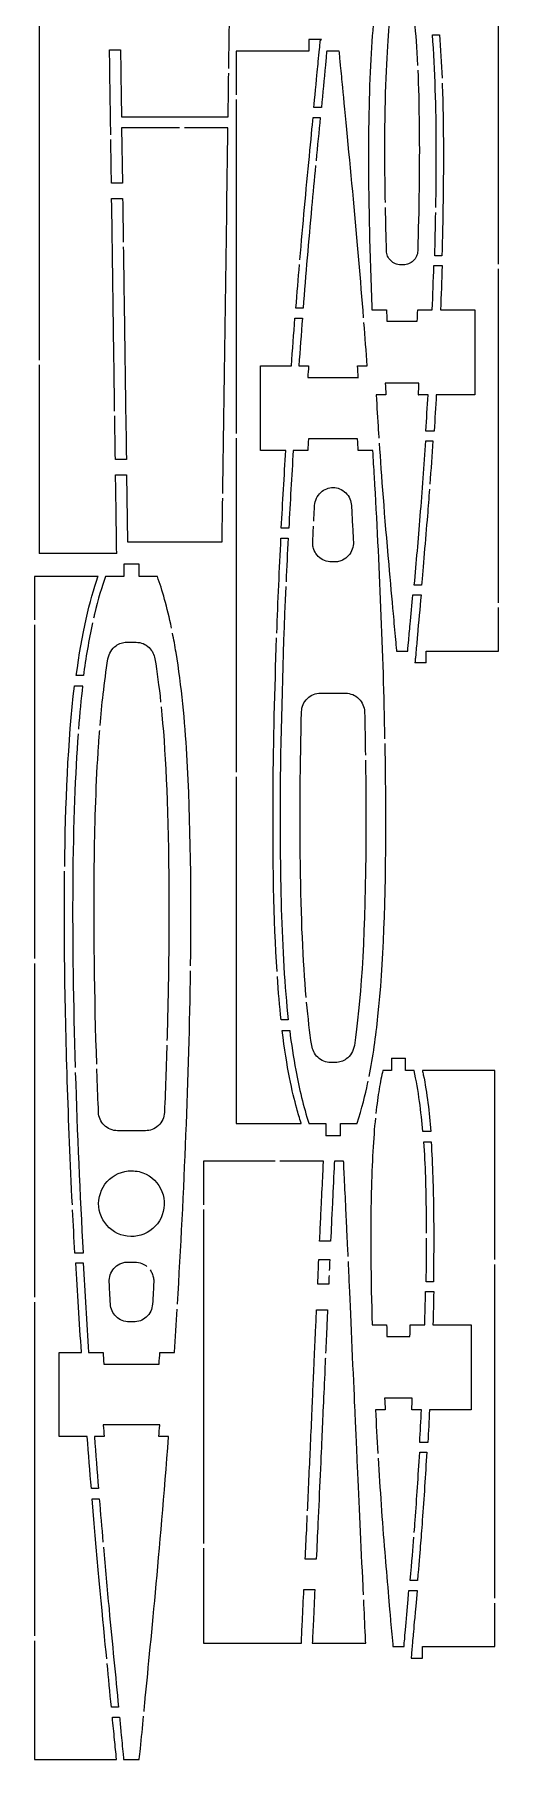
# Model space of a CAD drawing. Header units: millimetres. Extents: x 2 to 98, y -1071 to -3.
# Drawn here: x 2.4 to 98.4, y -1071.3 to -714.8 of the extents above; entities that cross this region are included whole.
import ezdxf

# ---------------------------------------------------------------- set-up
doc = ezdxf.new("R2010")
doc.units = ezdxf.units.MM
doc.layers.get('0').update_dxf_attribs({"linetype": 'CONTINUOUS'})

msp = doc.modelspace()

# ---------------------------------------------------------------- linework, layer by layer
for p, q in [((98.37, -762.27), (98.37, -698.75)), ((3.36, -713.11), (3.36, -782.11)), ((61.75, -715.86), (59.12, -715.86)), ((59.12, -715.86), (59.12, -718.24)), ((84.7, -714.85), (86.17, -714.85)), ((17.92, -717.96), (20.19, -717.96)), ((59.12, -718.24), (44.12, -718.24)), ((44.12, -718.24), (44.12, -727.24)), ((65.43, -718.24), (62.85, -718.24)), ((44.12, -728.24), (44.12, -797.24)), ((61.73, -729.86), (60.19, -729.86)), ((20.39, -731.79), (42.45, -731.79)), ((32.41, -734.12), (20.42, -734.12)), ((20.42, -734.12), (20.58, -745.51)), ((42.41, -734.12), (33.41, -734.12)), ((60.02, -731.95), (61.5, -731.95)), ((20.58, -745.51), (18.31, -745.51)), ((18.36, -748.71), (20.63, -748.71)), ((78.71, -762.39), (78.15, -762.39)), ((85, -762.56), (86.71, -762.56)), ((86.65, -760.55), (85.18, -760.55)), ((98.37, -832.27), (98.37, -763.27)), ((56.27, -773.43), (57.81, -773.43)), ((57.94, -771.34), (56.47, -771.34)), ((72.19, -771.7), (75.2, -771.7)), ((81.66, -771.7), (84.66, -771.7)), ((86.38, -771.7), (93.49, -771.7)), ((93.49, -771.7), (93.49, -774.2)), ((75.3, -774.08), (81.56, -774.08)), ((93.49, -774.2), (93.48, -774.2)), ((93.48, -774.2), (93.49, -786.84)), ((3.36, -783.11), (3.36, -822.1)), ((49.17, -785.68), (49.17, -783.32)), ((49.17, -783.32), (55.53, -783.32)), ((57.07, -783.32), (59.08, -783.32)), ((69.21, -783.32), (71.21, -783.32)), ((49.17, -798.43), (49.17, -785.68)), ((58.91, -785.71), (69.38, -785.71)), ((81.92, -786.9), (74.94, -786.9)), ((93.49, -786.84), (93.49, -789.28)), ((75.07, -789.28), (73.07, -789.28)), ((83.79, -789.28), (81.78, -789.28)), ((93.49, -789.28), (85.5, -789.28)), ((44.12, -798.24), (44.12, -867.24)), ((49.17, -800.77), (49.17, -798.43)), ((49.17, -798.43), (49.17, -798.43)), ((69.22, -798.38), (59.06, -798.38)), ((85.04, -796.8), (83.33, -796.8)), ((54.37, -800.77), (49.17, -800.77)), ((58.91, -800.77), (55.91, -800.77)), ((72.37, -800.77), (69.37, -800.77)), ((83.32, -798.8), (84.79, -798.8)), ((21.4, -802.63), (19.13, -802.63)), ((19.17, -805.82), (21.44, -805.82)), ((21.44, -805.82), (21.64, -819.66)), ((21.64, -819.66), (41.2, -819.66)), ((53.38, -818.92), (54.85, -818.92)), ((54.99, -816.82), (53.45, -816.82)), ((19.41, -822.1), (3.36, -822.1)), ((15.55, -826.8), (2.4, -826.8)), ((2.4, -826.8), (2.4, -835.8)), ((20.9, -826.8), (17.1, -826.8)), ((24.02, -824.29), (20.9, -824.29)), ((20.9, -824.29), (20.9, -826.8)), ((24.02, -826.8), (24.02, -824.29)), ((27.81, -826.8), (24.02, -826.8)), ((64.41, -823.83), (63.87, -823.83)), ((80.65, -830.64), (82.36, -830.64)), ((82.42, -828.64), (80.95, -828.64)), ((98.37, -842.27), (98.37, -833.27)), ((2.4, -836.8), (2.4, -905.8)), ((21.47, -840.42), (23.44, -840.42)), ((77.27, -842.27), (79.59, -842.27)), ((83.37, -844.65), (81.07, -844.65)), ((83.37, -844.65), (83.37, -842.27)), ((83.37, -842.27), (98.37, -842.27)), ((12.52, -847.32), (11.04, -847.32)), ((10.65, -849.42), (12.37, -849.42)), ((61.56, -850.95), (66.72, -850.95)), ((44.12, -868.24), (44.12, -939.86)), ((2.4, -906.8), (2.4, -975.8)), ((54.88, -918.45), (53.41, -918.45)), ((53.63, -920.67), (55.18, -920.67)), ((76.22, -926.36), (79.12, -926.36)), ((76.22, -926.36), (76.22, -928.91)), ((79.12, -928.91), (79.12, -926.36)), ((64.67, -927.28), (63.62, -927.28)), ((76.22, -928.91), (74.45, -928.91)), ((80.89, -928.91), (79.12, -928.91)), ((97.62, -928.91), (82.62, -928.91)), ((97.62, -968), (97.62, -928.91)), ((44.12, -939.86), (57.55, -939.86)), ((59.17, -939.86), (62.62, -939.86)), ((62.62, -939.86), (62.62, -942.41)), ((65.67, -942.41), (65.67, -939.86)), ((65.67, -939.86), (69.11, -939.86)), ((25.34, -941.38), (19.58, -941.38)), ((65.67, -942.41), (62.62, -942.41)), ((84.38, -941.56), (82.69, -941.56)), ((82.95, -943.7), (84.42, -943.7)), ((52.16, -947.67), (37.32, -947.67)), ((37.32, -947.67), (37.32, -956.67)), ((62.16, -947.67), (53.16, -947.67)), ((66.34, -947.67), (64.43, -947.67)), ((37.32, -957.67), (37.32, -1026.67)), ((63.64, -964.2), (61.37, -964.2)), ((12.46, -966.7), (10.75, -966.7)), ((10.98, -968.7), (12.45, -968.7)), ((21.78, -968.52), (23.13, -968.52)), ((61.2, -967.99), (63.47, -967.99)), ((97.62, -1038), (97.62, -969)), ((63.24, -973.07), (60.98, -973.07)), ((84.89, -972.58), (83.42, -972.58)), ((2.4, -976.8), (2.4, -1045.8)), ((83.28, -974.61), (84.96, -974.61)), ((60.74, -978.39), (63, -978.39)), ((22.88, -980.91), (22.04, -980.91)), ((72.23, -981.49), (75.23, -981.49)), ((75.3, -983.88), (80.04, -983.88)), ((80.11, -981.49), (83.11, -981.49)), ((84.8, -981.49), (92.72, -981.49)), ((92.72, -983.97), (92.71, -983.97)), ((92.71, -983.97), (92.72, -996.64)), ((92.72, -981.49), (92.72, -983.97)), ((7.52, -989.48), (7.52, -987.22)), ((7.52, -987.22), (12.11, -987.22)), ((13.58, -987.22), (16.58, -987.22)), ((28.33, -987.22), (31.34, -987.22)), ((7.52, -1002.25), (7.52, -989.48)), ((7.52, -989.48), (7.52, -989.48)), ((16.74, -989.6), (28.17, -989.6)), ((80.53, -996.69), (74.81, -996.69)), ((92.72, -996.64), (92.72, -999.08)), ((74.92, -999.08), (72.92, -999.08)), ((82.42, -999.08), (80.42, -999.08)), ((92.72, -999.08), (84.1, -999.08)), ((7.52, -1004.57), (7.52, -1002.25)), ((13.32, -1004.57), (7.52, -1004.57)), ((16.8, -1004.57), (14.79, -1004.57)), ((28.29, -1002.19), (16.62, -1002.19)), ((30.12, -1004.57), (28.12, -1004.57)), ((82.06, -1007.81), (83.53, -1007.81)), ((83.75, -1005.8), (82.07, -1005.8)), ((15.63, -1015.34), (14.16, -1015.34)), ((14.33, -1017.46), (15.8, -1017.46)), ((37.32, -1027.67), (37.32, -1047.3)), ((60.67, -1029.93), (58.4, -1029.93)), ((58.11, -1036.22), (60.38, -1036.22)), ((79.84, -1036.38), (81.53, -1036.38)), ((81.59, -1034.37), (80.12, -1034.37)), ((97.62, -1048), (97.62, -1039)), ((2.4, -1046.8), (2.4, -1071.34)), ((37.32, -1047.3), (57.59, -1047.3)), ((59.85, -1047.3), (70.91, -1047.3)), ((76.52, -1048), (78.82, -1048)), ((82.62, -1050.38), (82.62, -1048)), ((82.62, -1048), (97.62, -1048)), ((80.28, -1050.38), (82.62, -1050.38)), ((19.78, -1060.49), (18.3, -1060.49)), ((18.51, -1062.61), (19.98, -1062.61)), ((2.4, -1071.34), (19.37, -1071.34)), ((20.84, -1071.34), (24.07, -1071.34))]:
    msp.add_line(p, q)
for points, knots in [([(42.59, -721.8), (42.95, -696.63), (43.3, -671.47), (43.66, -646.31), (43.66, -646.29), (43.66, -646.27), (43.66, -646.25)], [10.07566, 10.07566, 10.07566, 10.07566, 17.624888, 17.624888, 17.624888, 17.630973, 17.630973, 17.630973, 17.630973]), ([(72.92, -708.58), (72.91, -708.63), (72.91, -708.68), (72.9, -708.74), (71.6, -719.04), (71.19, -734.8), (71.67, -755.55), (71.79, -760.84), (71.97, -766.28), (72.19, -771.7)], [0.733034, 0.733034, 0.733034, 0.733034, 0.739103, 0.739103, 0.739103, 1.872606, 1.872606, 1.872606, 2.161365, 2.161365, 2.161365, 2.161365]), ([(74.96, -749.54), (74.87, -744.31), (74.84, -739.06), (74.89, -734.03), (74.99, -723.7), (75.42, -716.83), (75.87, -712.22)], [1.260778, 1.260778, 1.260778, 1.260778, 2.772495, 2.772495, 2.772495, 5.874444, 5.874444, 5.874444, 5.874444]), ([(60.19, -729.86), (60.32, -728.42), (60.73, -724.02), (60.88, -722.58), (60.97, -721.7), (61.04, -721.14), (61.1, -720.41), (61.18, -719.54), (61.24, -718.67), (61.36, -717.8), (61.41, -717.4), (61.44, -717), (61.45, -716.59), (61.45, -716.41), (61.46, -716.26), (61.49, -716.14), (61.51, -716.09), (61.53, -716.04), (61.55, -716), (61.57, -715.98), (61.58, -715.96), (61.6, -715.95), (61.62, -715.93), (61.63, -715.92), (61.65, -715.91), (61.68, -715.89), (61.71, -715.88), (61.75, -715.86)], [0.0196775, 0.0196775, 0.0196775, 0.0196775, 0.1547988, 0.1547988, 0.1547988, 0.2364237, 0.2364237, 0.2364237, 0.3338237, 0.3338237, 0.3338237, 0.3787954, 0.3787954, 0.3787954, 0.3984931, 0.3984931, 0.3984931, 0.4076037, 0.4076037, 0.4076037, 0.4118005, 0.4118005, 0.4118005, 0.4159167, 0.4159167, 0.4159167, 0.4217946, 0.4217946, 0.4217946, 0.4217946]), ([(85.41, -750.56), (85.48, -746.13), (85.52, -741.66), (85.5, -737.38), (85.46, -730.39), (85.27, -722.05), (84.7, -714.85)], [1.113038, 1.113038, 1.113038, 1.113038, 2.355432, 2.355432, 2.355432, 4.384143, 4.384143, 4.384143, 4.384143]), ([(20.19, -717.96), (20.26, -722.55), (20.32, -727.14), (20.39, -731.74), (20.39, -731.75), (20.39, -731.77), (20.39, -731.79)], [0.005915, 0.005915, 0.005915, 0.005915, 1.384022, 1.384022, 1.384022, 1.389937, 1.389937, 1.389937, 1.389937]), ([(62.85, -718.24), (62.85, -718.25), (62.85, -718.26), (62.85, -718.26), (62.83, -718.4), (62.81, -718.55), (62.79, -718.73), (62.73, -719.34), (62.71, -719.76), (62.57, -721.17), (62.28, -724.06), (62.01, -726.96), (61.73, -729.86)], [0.0582397, 0.0582397, 0.0582397, 0.0582397, 0.05876, 0.05876, 0.05876, 0.0684406, 0.0684406, 0.0684406, 0.1024762, 0.1024762, 0.1024762, 0.17266, 0.17266, 0.17266, 0.17266]), ([(70.46, -773.35), (69.85, -765.53), (69.16, -757.47), (68.36, -748.81), (67.57, -740.33), (66.63, -730.74), (66.16, -725.73), (66.01, -724.22), (65.86, -722.71), (65.71, -721.2), (65.58, -719.84), (65.56, -719.45), (65.5, -718.84), (65.48, -718.61), (65.45, -718.43), (65.43, -718.26), (65.43, -718.26), (65.43, -718.25), (65.43, -718.24)], [16.040248, 16.040248, 16.040248, 16.040248, 17.995339, 17.995339, 17.995339, 19.912233, 19.912233, 19.912233, 20.491405, 20.491405, 20.491405, 21.010692, 21.010692, 21.010692, 21.20249, 21.20249, 21.20249, 21.21119, 21.21119, 21.21119, 21.21119]), ([(42.45, -731.79), (42.45, -731.77), (42.45, -731.75), (42.45, -731.74), (42.49, -728.76), (42.53, -725.78), (42.57, -722.8)], [9.0756598, 9.0756598, 9.0756598, 9.0756598, 9.0815751, 9.0815751, 9.0815751, 9.9756598, 9.9756598, 9.9756598, 9.9756598]), ([(81.67, -722.2), (81.81, -725.53), (81.92, -729.44), (81.97, -734.03), (82.05, -742.3), (81.91, -751.14), (81.65, -759.54)], [0.861607, 0.861607, 0.861607, 0.861607, 1.351803, 1.351803, 1.351803, 2.23458, 2.23458, 2.23458, 2.23458]), ([(86.72, -724.83), (86.87, -729.05), (86.94, -733.28), (86.96, -737.16), (87, -744.96), (86.85, -753.37), (86.65, -760.55)], [1.010239, 1.010239, 1.010239, 1.010239, 2.192027, 2.192027, 2.192027, 4.568693, 4.568693, 4.568693, 4.568693]), ([(41.34, -809.66), (41.7, -784.5), (42.06, -759.34), (42.41, -734.18), (42.41, -734.16), (42.41, -734.14), (42.41, -734.12)], [1.288216, 1.288216, 1.288216, 1.288216, 8.837449, 8.837449, 8.837449, 8.843535, 8.843535, 8.843535, 8.843535]), ([(57.29, -761.37), (57.6, -757.67), (57.92, -754.09), (58.25, -750.57), (58.88, -743.73), (59.69, -735.47), (60.02, -731.95)], [1.126533, 1.126533, 1.126533, 1.126533, 2.334672, 2.334672, 2.334672, 4.68013, 4.68013, 4.68013, 4.68013]), ([(60.54, -741.9), (60.27, -744.72), (60, -747.61), (59.72, -750.56), (59.09, -757.49), (58.49, -764.41), (57.94, -771.34)], [1.008167, 1.008167, 1.008167, 1.008167, 1.813801, 1.813801, 1.813801, 3.704735, 3.704735, 3.704735, 3.704735]), ([(18.98, -792.63), (18.9, -786.99), (18.82, -781.35), (18.74, -775.73), (18.61, -766.73), (18.49, -757.73), (18.36, -748.71)], [1.003235, 1.003235, 1.003235, 1.003235, 2.685751, 2.685751, 2.685751, 5.380979, 5.380979, 5.380979, 5.380979]), ([(20.77, -758.71), (20.85, -764.34), (20.93, -769.97), (21.01, -775.61), (21.14, -784.61), (21.27, -793.62), (21.4, -802.63)], [1.005915, 1.005915, 1.005915, 1.005915, 2.696205, 2.696205, 2.696205, 5.398192, 5.398192, 5.398192, 5.398192]), ([(78.15, -762.39), (77.76, -762.39), (77.38, -762.32), (77.03, -762.17), (76.68, -762.02), (76.35, -761.81), (76.08, -761.54), (75.81, -761.27), (75.59, -760.95), (75.44, -760.6), (75.3, -760.26), (75.22, -759.9), (75.21, -759.54)], [0, 0, 0, 0, 0.1171109, 0.1171109, 0.1171109, 0.234315, 0.234315, 0.234315, 0.3516362, 0.3516362, 0.3516362, 0.4638584, 0.4638584, 0.4638584, 0.4638584]), ([(81.65, -759.54), (81.64, -759.92), (81.55, -760.3), (81.4, -760.65), (81.24, -761), (81.02, -761.31), (80.74, -761.58), (80.46, -761.84), (80.13, -762.05), (79.78, -762.19), (79.44, -762.32), (79.08, -762.39), (78.71, -762.39)], [0, 0, 0, 0, 0.1174026, 0.1174026, 0.1174026, 0.2347863, 0.2347863, 0.2347863, 0.3520741, 0.3520741, 0.3520741, 0.4638751, 0.4638751, 0.4638751, 0.4638751]), ([(84.66, -771.7), (84.79, -768.67), (84.9, -765.65), (84.99, -762.61), (85, -762.59), (85, -762.57), (85, -762.56)], [2.5884273, 2.5884273, 2.5884273, 2.5884273, 3.5125921, 3.5125921, 3.5125921, 3.5184839, 3.5184839, 3.5184839, 3.5184839]), ([(86.71, -762.56), (86.71, -762.58), (86.71, -762.6), (86.71, -762.62), (86.61, -765.75), (86.5, -768.77), (86.38, -771.7)], [0.1489709, 0.1489709, 0.1489709, 0.1489709, 0.1552328, 0.1552328, 0.1552328, 1.1078816, 1.1078816, 1.1078816, 1.1078816]), ([(55.53, -783.32), (55.53, -783.32), (55.53, -783.31), (55.53, -783.3), (55.77, -779.97), (56.02, -776.71), (56.27, -773.43)], [3.561473, 3.561473, 3.561473, 3.561473, 3.564169, 3.564169, 3.564169, 4.686844, 4.686844, 4.686844, 4.686844]), ([(57.81, -773.43), (57.55, -776.72), (57.31, -780.01), (57.07, -783.3), (57.07, -783.31), (57.07, -783.32), (57.07, -783.32)], [0.0564891, 0.0564891, 0.0564891, 0.0564891, 1.0470743, 1.0470743, 1.0470743, 1.0498509, 1.0498509, 1.0498509, 1.0498509]), ([(75.2, -771.7), (75.2, -771.72), (75.2, -771.74), (75.2, -771.76), (75.23, -772.53), (75.26, -773.3), (75.3, -774.08)], [0.9916513, 0.9916513, 0.9916513, 0.9916513, 0.9974373, 0.9974373, 0.9974373, 1.2308403, 1.2308403, 1.2308403, 1.2308403]), ([(81.56, -774.08), (81.59, -773.3), (81.63, -772.53), (81.66, -771.76), (81.66, -771.74), (81.66, -771.72), (81.66, -771.7)], [2.0908947, 2.0908947, 2.0908947, 2.0908947, 2.3181559, 2.3181559, 2.3181559, 2.3237896, 2.3237896, 2.3237896, 2.3237896]), ([(71.21, -783.32), (71.21, -783.32), (71.21, -783.31), (71.21, -783.3), (71, -780.33), (70.77, -777.36), (70.54, -774.35)], [15.201272, 15.201272, 15.201272, 15.201272, 15.2036178, 15.2036178, 15.2036178, 15.9571073, 15.9571073, 15.9571073, 15.9571073]), ([(59.08, -783.32), (59.02, -784.11), (58.96, -784.9), (58.91, -785.68), (58.91, -785.69), (58.91, -785.7), (58.91, -785.71)], [0.5422019, 0.5422019, 0.5422019, 0.5422019, 0.7792132, 0.7792132, 0.7792132, 0.7819919, 0.7819919, 0.7819919, 0.7819919]), ([(69.38, -785.71), (69.37, -785.7), (69.37, -785.69), (69.37, -785.68), (69.32, -784.9), (69.26, -784.11), (69.21, -783.32)], [2.6815238, 2.6815238, 2.6815238, 2.6815238, 2.684311, 2.684311, 2.684311, 2.9220467, 2.9220467, 2.9220467, 2.9220467]), ([(74.94, -786.9), (74.98, -787.67), (75.02, -788.45), (75.07, -789.22), (75.07, -789.24), (75.07, -789.26), (75.07, -789.28)], [0.694965, 0.694965, 0.694965, 0.694965, 0.9269121, 0.9269121, 0.9269121, 0.9332623, 0.9332623, 0.9332623, 0.9332623]), ([(81.78, -789.28), (81.79, -789.26), (81.79, -789.24), (81.79, -789.22), (81.83, -788.45), (81.88, -787.67), (81.92, -786.9)], [1.3734278, 1.3734278, 1.3734278, 1.3734278, 1.3797164, 1.3797164, 1.3797164, 1.6094155, 1.6094155, 1.6094155, 1.6094155]), ([(73.07, -789.28), (73.21, -791.8), (73.36, -794.25), (73.51, -796.62), (73.55, -797.16), (73.58, -797.71), (73.62, -798.27)], [2.4811236, 2.4811236, 2.4811236, 2.4811236, 2.6237397, 2.6237397, 2.6237397, 2.6561562, 2.6561562, 2.6561562, 2.6561562]), ([(83.33, -796.8), (83.33, -796.77), (83.33, -796.75), (83.34, -796.73), (83.49, -794.27), (83.64, -791.78), (83.79, -789.28)], [0.0880362, 0.0880362, 0.0880362, 0.0880362, 0.0944097, 0.0944097, 0.0944097, 0.8311897, 0.8311897, 0.8311897, 0.8311897]), ([(85.5, -789.28), (85.36, -791.75), (85.21, -794.26), (85.05, -796.74), (85.05, -796.76), (85.04, -796.78), (85.04, -796.8)], [3.0297873, 3.0297873, 3.0297873, 3.0297873, 3.793363, 3.793363, 3.793363, 3.7991348, 3.7991348, 3.7991348, 3.7991348]), ([(59.06, -798.38), (59.06, -798.39), (59.06, -798.4), (59.06, -798.41), (59.01, -799.19), (58.96, -799.98), (58.91, -800.77)], [0.9435079, 0.9435079, 0.9435079, 0.9435079, 0.9459057, 0.9459057, 0.9459057, 1.1796183, 1.1796183, 1.1796183, 1.1796183]), ([(69.37, -800.77), (69.32, -799.98), (69.27, -799.19), (69.22, -798.41), (69.22, -798.4), (69.22, -798.39), (69.22, -798.38)], [3.879945, 3.879945, 3.879945, 3.879945, 4.1082979, 4.1082979, 4.1082979, 4.1106407, 4.1106407, 4.1106407, 4.1106407]), ([(53.45, -816.82), (53.73, -811.55), (54.05, -806.04), (54.37, -800.79), (54.37, -800.79), (54.37, -800.78), (54.37, -800.77)], [0.123821, 0.123821, 0.123821, 0.123821, 1.695516, 1.695516, 1.695516, 1.698252, 1.698252, 1.698252, 1.698252]), ([(55.91, -800.77), (55.91, -800.78), (55.91, -800.78), (55.91, -800.79), (55.58, -806.13), (55.27, -811.49), (54.99, -816.82)], [2.789501, 2.789501, 2.789501, 2.789501, 2.791905, 2.791905, 2.791905, 4.381337, 4.381337, 4.381337, 4.381337]), ([(74.89, -860.37), (74.55, -842.71), (73.74, -823.89), (72.7, -806.25), (72.6, -804.42), (72.49, -802.6), (72.37, -800.79), (72.37, -800.78), (72.37, -800.78), (72.37, -800.77)], [8.894162, 8.894162, 8.894162, 8.894162, 13.267975, 13.267975, 13.267975, 13.722531, 13.722531, 13.722531, 13.724563, 13.724563, 13.724563, 13.724563]), ([(73.69, -799.26), (74.13, -805.98), (74.74, -814.2), (75.65, -824.37), (75.95, -827.83), (76.29, -831.56), (76.56, -834.49), (76.73, -836.29), (76.88, -838.08), (77.05, -839.87), (77.13, -840.75), (77.18, -841.17), (77.26, -842.14), (77.26, -842.18), (77.26, -842.22), (77.27, -842.27)], [2.6752125, 2.6752125, 2.6752125, 2.6752125, 3.0555768, 3.0555768, 3.0555768, 3.1848804, 3.1848804, 3.1848804, 3.2638839, 3.2638839, 3.2638839, 3.3025883, 3.3025883, 3.3025883, 3.3041596, 3.3041596, 3.3041596, 3.3041596]), ([(80.95, -828.64), (81.39, -823.73), (81.78, -819.38), (82.18, -814.34), (82.61, -809.08), (82.98, -803.96), (83.32, -798.8)], [0.05951, 0.05951, 0.05951, 0.05951, 1.552225, 1.552225, 1.552225, 3.108566, 3.108566, 3.108566, 3.108566]), ([(19.41, -822.1), (19.41, -822.08), (19.41, -822.06), (19.4, -822.04), (19.33, -816.64), (19.25, -811.22), (19.17, -805.82)], [0.043912, 0.043912, 0.043912, 0.043912, 0.049996, 0.049996, 0.049996, 1.668448, 1.668448, 1.668448, 1.668448]), ([(60.33, -812.15), (60.36, -811.64), (60.49, -811.13), (60.71, -810.67), (60.93, -810.21), (61.24, -809.79), (61.62, -809.45), (61.98, -809.12), (62.4, -808.86), (62.85, -808.69), (63.26, -808.53), (63.7, -808.44), (64.14, -808.42)], [0, 0, 0, 0, 0.1565286, 0.1565286, 0.1565286, 0.313018, 0.313018, 0.313018, 0.4608153, 0.4608153, 0.4608153, 0.5957447, 0.5957447, 0.5957447, 0.5957447]), ([(64.14, -808.42), (64.61, -808.44), (65.07, -808.54), (65.51, -808.72), (65.98, -808.91), (66.42, -809.2), (66.78, -809.56), (67.13, -809.9), (67.41, -810.3), (67.61, -810.75), (67.81, -811.19), (67.92, -811.67), (67.95, -812.15)], [0.0128303, 0.0128303, 0.0128303, 0.0128303, 0.1561477, 0.1561477, 0.1561477, 0.3124101, 0.3124101, 0.3124101, 0.4604724, 0.4604724, 0.4604724, 0.6085542, 0.6085542, 0.6085542, 0.6085542]), ([(84.09, -808.77), (83.95, -810.61), (83.81, -812.45), (83.66, -814.26), (83.27, -819.14), (82.72, -825.35), (82.42, -828.64)], [1.048144, 1.048144, 1.048144, 1.048144, 1.56237, 1.56237, 1.56237, 2.946469, 2.946469, 2.946469, 2.946469]), ([(41.2, -819.66), (41.2, -819.64), (41.2, -819.62), (41.2, -819.6), (41.24, -816.62), (41.28, -813.64), (41.32, -810.66)], [0.2882162, 0.2882162, 0.2882162, 0.2882162, 0.2941313, 0.2941313, 0.2941313, 1.1882162, 1.1882162, 1.1882162, 1.1882162]), ([(67.95, -812.15), (68.02, -813.46), (68.09, -814.77), (68.16, -816.08), (68.22, -817.28), (68.29, -818.49), (68.35, -819.69)], [0.379054, 0.379054, 0.379054, 0.379054, 0.772447, 0.772447, 0.772447, 1.1338962, 1.1338962, 1.1338962, 1.1338962]), ([(63.87, -823.83), (63.36, -823.83), (62.85, -823.73), (62.37, -823.53), (61.9, -823.34), (61.47, -823.05), (61.1, -822.69), (60.74, -822.33), (60.45, -821.9), (60.25, -821.43), (60.13, -821.16), (60.04, -820.87), (59.99, -820.58), (59.94, -820.28), (59.92, -819.99), (59.94, -819.69)], [0, 0, 0, 0, 0.1562627, 0.1562627, 0.1562627, 0.3125239, 0.3125239, 0.3125239, 0.4687826, 0.4687826, 0.4687826, 0.5593922, 0.5593922, 0.5593922, 0.6500016, 0.6500016, 0.6500016, 0.6500016]), ([(68.35, -819.69), (68.37, -820.2), (68.3, -820.71), (68.13, -821.2), (67.96, -821.68), (67.69, -822.13), (67.35, -822.51), (67.01, -822.89), (66.6, -823.2), (66.13, -823.43), (65.87, -823.56), (65.59, -823.66), (65.3, -823.72), (65.01, -823.79), (64.71, -823.83), (64.41, -823.83)], [0, 0, 0, 0, 0.1562555, 0.1562555, 0.1562555, 0.3125119, 0.3125119, 0.3125119, 0.4687708, 0.4687708, 0.4687708, 0.559386, 0.559386, 0.559386, 0.6500012, 0.6500012, 0.6500012, 0.6500012]), ([(11.04, -847.32), (12.19, -838.6), (13.81, -831.73), (15.52, -826.88), (15.53, -826.86), (15.54, -826.83), (15.55, -826.8)], [0.030689, 0.030689, 0.030689, 0.030689, 2.682156, 2.682156, 2.682156, 2.696723, 2.696723, 2.696723, 2.696723]), ([(17.1, -826.8), (17.1, -826.82), (17.09, -826.83), (17.09, -826.84), (16.32, -828.93), (15.55, -831.51), (14.81, -834.61), (14.75, -834.89), (14.68, -835.17), (14.62, -835.45)], [0.2808125, 0.2808125, 0.2808125, 0.2808125, 0.284015, 0.284015, 0.284015, 0.7925162, 0.7925162, 0.7925162, 0.8381318, 0.8381318, 0.8381318, 0.8381318]), ([(30.75, -837.53), (29.84, -833.13), (28.82, -829.56), (27.82, -826.84), (27.82, -826.83), (27.81, -826.82), (27.81, -826.8)], [5.565203, 5.565203, 5.565203, 5.565203, 5.8848658, 5.8848658, 5.8848658, 5.8864079, 5.8864079, 5.8864079, 5.8864079]), ([(54.37, -828.91), (53.72, -843.75), (53.32, -858.42), (53.22, -870.68), (53.08, -886.75), (53.4, -904.87), (54.88, -918.45)], [1.090437, 1.090437, 1.090437, 1.090437, 5.538216, 5.538216, 5.538216, 11.369111, 11.369111, 11.369111, 11.369111]), ([(79.59, -842.27), (79.71, -840.72), (79.9, -838.87), (79.92, -838.63), (79.98, -837.98), (80.04, -837.34), (80.09, -836.69), (80.26, -834.85), (80.47, -832.53), (80.64, -830.69), (80.64, -830.67), (80.64, -830.66), (80.65, -830.64)], [0.06029, 0.06029, 0.06029, 0.06029, 0.198246, 0.198246, 0.198246, 0.566444, 0.566444, 0.566444, 1.613953, 1.613953, 1.613953, 1.624332, 1.624332, 1.624332, 1.624332]), ([(82.36, -830.64), (82.36, -830.66), (82.36, -830.68), (82.35, -830.7), (82.1, -833.46), (81.84, -836.22), (81.6, -838.98), (81.5, -840.16), (81.38, -841.32), (81.29, -842.49), (81.21, -843.44), (81.17, -843.51), (81.14, -843.87), (81.13, -844.11), (81.14, -844.27), (81.12, -844.42), (81.12, -844.49), (81.11, -844.56), (81.08, -844.63), (81.08, -844.63), (81.07, -844.64), (81.07, -844.65)], [0.043755, 0.043755, 0.043755, 0.043755, 0.050329, 0.050329, 0.050329, 0.881803, 0.881803, 0.881803, 1.234319, 1.234319, 1.234319, 1.517919, 1.517919, 1.517919, 1.709677, 1.709677, 1.709677, 1.811526, 1.811526, 1.811526, 1.825473, 1.825473, 1.825473, 1.825473]), ([(17.6, -843.86), (17.69, -843.3), (17.88, -842.77), (18.18, -842.3), (18.46, -841.84), (18.83, -841.44), (19.26, -841.13), (19.58, -840.9), (19.94, -840.72), (20.32, -840.6), (20.69, -840.48), (21.08, -840.42), (21.47, -840.42)], [0, 0, 0, 0, 0.1703832, 0.1703832, 0.1703832, 0.333759, 0.333759, 0.333759, 0.4547048, 0.4547048, 0.4547048, 0.5747656, 0.5747656, 0.5747656, 0.5747656]), ([(23.44, -840.42), (23.93, -840.42), (24.41, -840.51), (24.87, -840.7), (25.33, -840.89), (25.75, -841.17), (26.11, -841.52), (26.43, -841.83), (26.69, -842.19), (26.9, -842.58), (27.1, -842.98), (27.24, -843.41), (27.32, -843.86)], [0, 0, 0, 0, 0.1492237, 0.1492237, 0.1492237, 0.3018755, 0.3018755, 0.3018755, 0.4369901, 0.4369901, 0.4369901, 0.5737655, 0.5737655, 0.5737655, 0.5737655]), ([(34.68, -907.3), (34.85, -893.15), (34.73, -877.26), (33.91, -863.62), (33.49, -856.8), (32.83, -849.46), (31.68, -842.55), (31.45, -841.14), (31.2, -839.79), (30.95, -838.51)], [4.12558, 4.12558, 4.12558, 4.12558, 5.009992, 5.009992, 5.009992, 5.451458, 5.451458, 5.451458, 5.541822, 5.541822, 5.541822, 5.541822]), ([(52.57, -908.49), (51.88, -897.93), (51.64, -885.25), (51.76, -870.62), (51.83, -861.07), (52.09, -850.3), (52.48, -839.52)], [0.958445, 0.958445, 0.958445, 0.958445, 3.693523, 3.693523, 3.693523, 5.47827, 5.47827, 5.47827, 5.47827]), ([(15.96, -857.64), (16.14, -855.46), (16.36, -853.29), (16.6, -851.15), (16.88, -848.73), (17.21, -846.28), (17.6, -843.86)], [7.273627, 7.273627, 7.273627, 7.273627, 7.837567, 7.837567, 7.837567, 8.472292, 8.472292, 8.472292, 8.472292]), ([(8.64, -886.74), (8.8, -874.34), (9.31, -860.65), (10.65, -849.47), (10.65, -849.45), (10.65, -849.44), (10.65, -849.42)], [8.243166, 8.243166, 8.243166, 8.243166, 11.471544, 11.471544, 11.471544, 11.476639, 11.476639, 11.476639, 11.476639]), ([(12.37, -849.42), (12.37, -849.44), (12.37, -849.46), (12.36, -849.49), (12.05, -852.11), (11.75, -855.06), (11.49, -858.38)], [0.0267782, 0.0267782, 0.0267782, 0.0267782, 0.0334757, 0.0334757, 0.0334757, 0.8199205, 0.8199205, 0.8199205, 0.8199205]), ([(57.63, -854.79), (57.64, -854.27), (57.75, -853.77), (57.96, -853.3), (58.16, -852.83), (58.46, -852.4), (58.83, -852.05), (59.2, -851.69), (59.63, -851.41), (60.11, -851.22), (60.57, -851.04), (61.07, -850.95), (61.56, -850.95)], [0, 0, 0, 0, 0.1562557, 0.1562557, 0.1562557, 0.3125128, 0.3125128, 0.3125128, 0.4687723, 0.4687723, 0.4687723, 0.6202553, 0.6202553, 0.6202553, 0.6202553]), ([(66.72, -850.95), (67.23, -850.95), (67.74, -851.05), (68.21, -851.24), (68.69, -851.43), (69.12, -851.72), (69.49, -852.08), (69.85, -852.44), (70.14, -852.87), (70.34, -853.34), (70.54, -853.8), (70.64, -854.29), (70.66, -854.79)], [0, 0, 0, 0, 0.1562614, 0.1562614, 0.1562614, 0.3125218, 0.3125218, 0.3125218, 0.4687802, 0.4687802, 0.4687802, 0.6202556, 0.6202556, 0.6202556, 0.6202556]), ([(28.59, -853.77), (29.46, -862.41), (30.03, -873.47), (30.17, -888.63), (30.26, -897.97), (30.16, -907.47), (29.95, -916.63), (29.9, -918.65), (29.85, -920.69), (29.79, -922.72)], [1.171394, 1.171394, 1.171394, 1.171394, 3.10715, 3.10715, 3.10715, 4.299507, 4.299507, 4.299507, 4.563175, 4.563175, 4.563175, 4.563175]), ([(58.59, -913.81), (57.93, -906.33), (57.53, -897.37), (57.39, -886.31), (57.25, -875.97), (57.36, -865.55), (57.63, -854.79)], [1.201825, 1.201825, 1.201825, 1.201825, 2.952136, 2.952136, 2.952136, 4.588415, 4.588415, 4.588415, 4.588415]), ([(15.27, -927.61), (14.83, -914.27), (14.58, -898.69), (14.79, -884.64), (14.9, -877.41), (15.15, -869.25), (15.65, -861.81), (15.72, -860.75), (15.8, -859.69), (15.88, -858.64)], [1.317784, 1.317784, 1.317784, 1.317784, 5.01314, 5.01314, 5.01314, 6.916414, 6.916414, 6.916414, 7.187908, 7.187908, 7.187908, 7.187908]), ([(11.42, -859.37), (10.82, -867.4), (10.41, -877.55), (10.31, -890.6), (10.22, -902.25), (10.42, -915.18), (10.81, -928.34)], [0.897833, 0.897833, 0.897833, 0.897833, 2.758846, 2.758846, 2.758846, 4.420945, 4.420945, 4.420945, 4.420945]), ([(71.61, -930.18), (72.42, -926.09), (73, -921.9), (73.44, -917.72), (74.55, -907.24), (75.06, -893.73), (75.06, -877.29), (75.06, -872.14), (75.01, -866.82), (74.91, -861.37)], [1.416618, 1.416618, 1.416618, 1.416618, 3.138818, 3.138818, 3.138818, 7.459164, 7.459164, 7.459164, 8.811502, 8.811502, 8.811502, 8.811502]), ([(70.86, -864.78), (70.95, -871.33), (70.98, -877.78), (70.92, -884.22), (70.73, -903.23), (69.82, -915.15), (68.55, -923.74)], [1.411126, 1.411126, 1.411126, 1.411126, 3.430558, 3.430558, 3.430558, 9.395355, 9.395355, 9.395355, 9.395355]), ([(10.23, -956.71), (9.38, -939.41), (8.82, -922.19), (8.65, -907.1), (8.59, -901.62), (8.55, -894.92), (8.63, -887.74)], [1.098513, 1.098513, 1.098513, 1.098513, 6.276683, 6.276683, 6.276683, 8.156127, 8.156127, 8.156127, 8.156127]), ([(57.55, -939.86), (57.55, -939.85), (57.55, -939.83), (57.54, -939.82), (57.21, -938.8), (56.9, -937.76), (56.63, -936.76), (55.73, -933.46), (54.57, -928.39), (53.63, -920.67)], [0.315662, 0.315662, 0.315662, 0.315662, 0.319107, 0.319107, 0.319107, 0.632582, 0.632582, 0.632582, 1.665904, 1.665904, 1.665904, 1.665904]), ([(55.18, -920.67), (55.52, -923.43), (55.93, -926.2), (56.43, -928.89), (57.11, -932.57), (58.03, -936.48), (59.16, -939.84), (59.17, -939.85), (59.17, -939.85), (59.17, -939.86)], [4.3610359, 4.3610359, 4.3610359, 4.3610359, 4.493118, 4.493118, 4.493118, 4.6732857, 4.6732857, 4.6732857, 4.6735996, 4.6735996, 4.6735996, 4.6735996]), ([(29.77, -923.72), (29.71, -925.67), (29.65, -927.61), (29.58, -929.54), (29.49, -932.24), (29.38, -934.96), (29.27, -937.6)], [4.6063618, 4.6063618, 4.6063618, 4.6063618, 4.8581288, 4.8581288, 4.8581288, 5.2100171, 5.2100171, 5.2100171, 5.2100171]), ([(63.62, -927.28), (63.13, -927.28), (62.66, -927.19), (62.21, -927), (61.75, -926.82), (61.33, -926.54), (60.97, -926.19), (60.64, -925.87), (60.37, -925.49), (60.16, -925.08), (59.94, -924.66), (59.8, -924.21), (59.73, -923.74)], [0, 0, 0, 0, 0.1471471, 0.1471471, 0.1471471, 0.2986944, 0.2986944, 0.2986944, 0.439258, 0.439258, 0.439258, 0.5821131, 0.5821131, 0.5821131, 0.5821131]), ([(68.55, -923.74), (68.46, -924.31), (68.27, -924.86), (67.97, -925.35), (67.69, -925.82), (67.32, -926.23), (66.88, -926.55), (66.56, -926.78), (66.21, -926.97), (65.83, -927.09), (65.45, -927.22), (65.06, -927.28), (64.67, -927.28)], [0, 0, 0, 0, 0.1751136, 0.1751136, 0.1751136, 0.3410102, 0.3410102, 0.3410102, 0.4628258, 0.4628258, 0.4628258, 0.5834537, 0.5834537, 0.5834537, 0.5834537]), ([(10.84, -929.34), (11.23, -941.88), (11.79, -954.61), (12.46, -966.63), (12.46, -966.66), (12.46, -966.68), (12.46, -966.7)], [4.462999, 4.462999, 4.462999, 4.462999, 6.045132, 6.045132, 6.045132, 6.047908, 6.047908, 6.047908, 6.047908]), ([(15.64, -937.6), (15.54, -935.15), (15.44, -932.63), (15.35, -930.14), (15.33, -929.63), (15.32, -929.12), (15.3, -928.61)], [0.3752318, 0.3752318, 0.3752318, 0.3752318, 1.0809497, 1.0809497, 1.0809497, 1.2250652, 1.2250652, 1.2250652, 1.2250652]), ([(74.45, -928.91), (74.18, -930.05), (73.92, -931.33), (73.69, -932.76), (73.43, -934.26), (73.21, -935.92), (73, -937.79)], [0.2797338, 0.2797338, 0.2797338, 0.2797338, 0.5516808, 0.5516808, 0.5516808, 0.8375581, 0.8375581, 0.8375581, 0.8375581]), ([(82.69, -941.56), (82.69, -941.55), (82.69, -941.53), (82.69, -941.52), (82.38, -937.64), (81.85, -933.04), (80.89, -928.91)], [2.0587024, 2.0587024, 2.0587024, 2.0587024, 2.0591518, 2.0591518, 2.0591518, 2.1806562, 2.1806562, 2.1806562, 2.1806562]), ([(82.62, -928.91), (82.69, -929.21), (82.75, -929.52), (82.81, -929.82), (83.61, -933.64), (84.07, -937.63), (84.37, -941.51), (84.38, -941.53), (84.38, -941.54), (84.38, -941.56)], [0.317818, 0.317818, 0.317818, 0.317818, 0.407836, 0.407836, 0.407836, 1.543026, 1.543026, 1.543026, 1.547942, 1.547942, 1.547942, 1.547942]), ([(69.11, -939.86), (69.11, -939.85), (69.12, -939.85), (69.12, -939.84), (70.12, -936.87), (70.85, -933.77), (71.3, -931.66), (71.34, -931.49), (71.37, -931.33), (71.41, -931.16)], [0.3149469, 0.3149469, 0.3149469, 0.3149469, 0.3167061, 0.3167061, 0.3167061, 1.2084039, 1.2084039, 1.2084039, 1.2789495, 1.2789495, 1.2789495, 1.2789495]), ([(19.58, -941.38), (19.06, -941.38), (18.55, -941.28), (18.08, -941.08), (17.61, -940.89), (17.17, -940.6), (16.81, -940.24), (16.44, -939.88), (16.15, -939.45), (15.95, -938.98), (15.76, -938.54), (15.66, -938.08), (15.64, -937.6)], [0, 0, 0, 0, 0.1561201, 0.1561201, 0.1561201, 0.3122919, 0.3122919, 0.3122919, 0.4686054, 0.4686054, 0.4686054, 0.6136615, 0.6136615, 0.6136615, 0.6136615]), ([(29.27, -937.6), (29.25, -938.11), (29.13, -938.62), (28.92, -939.08), (28.7, -939.55), (28.4, -939.97), (28.02, -940.32), (27.65, -940.67), (27.21, -940.94), (26.73, -941.13), (26.28, -941.29), (25.81, -941.38), (25.34, -941.38)], [0, 0, 0, 0, 0.1565266, 0.1565266, 0.1565266, 0.312943, 0.312943, 0.312943, 0.4692014, 0.4692014, 0.4692014, 0.6136847, 0.6136847, 0.6136847, 0.6136847]), ([(72.9, -938.79), (72.49, -942.86), (72.2, -947.89), (72.05, -954.25), (71.85, -962.81), (71.96, -972.26), (72.23, -981.49)], [0.887232, 0.887232, 0.887232, 0.887232, 1.486463, 1.486463, 1.486463, 2.293054, 2.293054, 2.293054, 2.293054]), ([(83.5, -962.58), (83.49, -961.11), (83.48, -959.63), (83.46, -958.17), (83.41, -953.48), (83.26, -948.38), (82.95, -943.7)], [1.149501, 1.149501, 1.149501, 1.149501, 1.58816, 1.58816, 1.58816, 2.989634, 2.989634, 2.989634, 2.989634]), ([(84.42, -943.7), (84.73, -948.41), (84.87, -953.49), (84.93, -958.16), (84.99, -963), (84.97, -967.54), (84.89, -972.58)], [0.058238, 0.058238, 0.058238, 0.058238, 1.465884, 1.465884, 1.465884, 2.923123, 2.923123, 2.923123, 2.923123]), ([(61.37, -964.2), (61.44, -962.85), (61.52, -961.16), (61.59, -959.6), (61.62, -959.05), (61.64, -958.52), (61.67, -957.97), (61.75, -956.2), (61.87, -953.83), (61.97, -951.81), (62.01, -950.97), (62.06, -949.88), (62.1, -948.93), (62.12, -948.55), (62.14, -948.13), (62.16, -947.73), (62.16, -947.71), (62.16, -947.69), (62.16, -947.67)], [0.00626, 0.00626, 0.00626, 0.00626, 0.407288, 0.407288, 0.407288, 0.548524, 0.548524, 0.548524, 1.001831, 1.001831, 1.001831, 1.189079, 1.189079, 1.189079, 1.264334, 1.264334, 1.264334, 1.268292, 1.268292, 1.268292, 1.268292]), ([(64.43, -947.67), (64.43, -947.69), (64.42, -947.71), (64.42, -947.73), (64.4, -948.2), (64.38, -948.64), (64.36, -949.12), (64.26, -951.3), (64.08, -955.06), (64.02, -956.3), (63.85, -959.75), (63.76, -961.66), (63.64, -964.2)], [0.126876, 0.126876, 0.126876, 0.126876, 0.132405, 0.132405, 0.132405, 0.267923, 0.267923, 0.267923, 0.879349, 0.879349, 0.879349, 2.580727, 2.580727, 2.580727, 2.580727]), ([(67.27, -967.39), (67.19, -965.78), (67.12, -964.19), (67.08, -963.42), (67.05, -962.64), (67.01, -961.83), (66.97, -961.06), (66.91, -959.78), (66.86, -958.66), (66.8, -957.42), (66.71, -955.47), (66.59, -953.19), (66.5, -951.08), (66.46, -950.31), (66.42, -949.44), (66.38, -948.58), (66.37, -948.29), (66.35, -948.01), (66.34, -947.73), (66.34, -947.71), (66.34, -947.69), (66.34, -947.67)], [6.558025, 6.558025, 6.558025, 6.558025, 6.992974, 6.992974, 6.992974, 7.435947, 7.435947, 7.435947, 8.175418, 8.175418, 8.175418, 9.338242, 9.338242, 9.338242, 9.761693, 9.761693, 9.761693, 9.903695, 9.903695, 9.903695, 9.913228, 9.913228, 9.913228, 9.913228]), ([(22.46, -949.66), (20.57, -949.66), (18.69, -950.49), (17.42, -951.89), (16.16, -953.29), (15.52, -955.24), (15.7, -957.11), (15.88, -958.98), (16.88, -960.76), (18.38, -961.89), (19.88, -963.01), (21.85, -963.48), (23.69, -963.13), (25.55, -962.79), (27.24, -961.63), (28.23, -960.02), (29.22, -958.43), (29.5, -956.41), (28.99, -954.6), (28.48, -952.79), (27.18, -951.22), (25.5, -950.37), (24.56, -949.9), (23.51, -949.66), (22.46, -949.66)], [-3.141593, -3.141593, -3.141593, -3.141593, -2.305987, -2.305987, -2.305987, -1.473551, -1.473551, -1.473551, -0.643924, -0.643924, -0.643924, 0.183349, 0.183349, 0.183349, 1.017492, 1.017492, 1.017492, 1.846111, 1.846111, 1.846111, 2.677523, 2.677523, 2.677523, 3.141593, 3.141593, 3.141593, 3.141593]), ([(10.75, -966.7), (10.75, -966.68), (10.75, -966.66), (10.75, -966.64), (10.58, -963.67), (10.43, -960.69), (10.28, -957.71)], [0.1012815, 0.1012815, 0.1012815, 0.1012815, 0.1069549, 0.1069549, 0.1069549, 0.9988494, 0.9988494, 0.9988494, 0.9988494]), ([(12.11, -987.22), (12.1, -987.2), (12.1, -987.18), (12.1, -987.16), (11.7, -981), (11.32, -974.67), (10.98, -968.7)], [2.86171, 2.86171, 2.86171, 2.86171, 2.867946, 2.867946, 2.867946, 4.67127, 4.67127, 4.67127, 4.67127]), ([(12.45, -968.7), (12.8, -974.88), (13.17, -981.05), (13.57, -987.17), (13.57, -987.19), (13.58, -987.2), (13.58, -987.22)], [0.082089, 0.082089, 0.082089, 0.082089, 1.939013, 1.939013, 1.939013, 1.944689, 1.944689, 1.944689, 1.944689]), ([(17.85, -972.68), (17.82, -972.17), (17.89, -971.65), (18.06, -971.17), (18.23, -970.68), (18.49, -970.23), (18.83, -969.85), (19.17, -969.46), (19.58, -969.15), (20.04, -968.92), (20.31, -968.79), (20.6, -968.69), (20.89, -968.62), (21.18, -968.55), (21.48, -968.52), (21.78, -968.52)], [0, 0, 0, 0, 0.1565368, 0.1565368, 0.1565368, 0.3130512, 0.3130512, 0.3130512, 0.469439, 0.469439, 0.469439, 0.5609895, 0.5609895, 0.5609895, 0.6525277, 0.6525277, 0.6525277, 0.6525277]), ([(23.13, -968.52), (23.64, -968.52), (24.15, -968.62), (24.62, -968.81), (24.99, -968.96), (25.32, -969.16), (25.63, -969.41)], [0, 0, 0, 0, 0.1561337, 0.1561337, 0.1561337, 0.2754125, 0.2754125, 0.2754125, 0.2754125]), ([(70.44, -1037.32), (70.41, -1036.72), (70.38, -1036.12), (70.35, -1035.52), (69.96, -1027.13), (69.54, -1017.96), (69.21, -1010.76), (68.94, -1004.76), (68.86, -1003), (68.61, -997.37), (68.32, -990.92), (67.73, -977.85), (67.49, -972.41), (67.46, -971.57), (67.43, -971.02), (67.4, -970.22), (67.37, -969.67), (67.34, -969.04), (67.31, -968.39)], [0.872586, 0.872586, 0.872586, 0.872586, 1.001409, 1.001409, 1.001409, 2.804611, 2.804611, 2.804611, 4.306721, 4.306721, 4.306721, 6.024503, 6.024503, 6.024503, 6.287049, 6.287049, 6.287049, 6.467524, 6.467524, 6.467524, 6.467524]), ([(18.1, -977.2), (18.06, -976.38), (18.01, -975.55), (17.96, -974.73), (17.92, -974.05), (17.89, -973.36), (17.85, -972.68)], [0.3774066, 0.3774066, 0.3774066, 0.3774066, 0.6246335, 0.6246335, 0.6246335, 0.8300762, 0.8300762, 0.8300762, 0.8300762]), ([(26.31, -970.13), (26.49, -970.38), (26.64, -970.64), (26.75, -970.92), (26.87, -971.19), (26.96, -971.48), (27.01, -971.78), (27.06, -972.08), (27.08, -972.38), (27.06, -972.68)], [0.3771839, 0.3771839, 0.3771839, 0.3771839, 0.4687804, 0.4687804, 0.4687804, 0.560642, 0.560642, 0.560642, 0.6525058, 0.6525058, 0.6525058, 0.6525058]), ([(27.06, -972.68), (27.03, -973.36), (26.99, -974.05), (26.95, -974.73), (26.9, -975.55), (26.86, -976.38), (26.81, -977.2)], [0.4231396, 0.4231396, 0.4231396, 0.4231396, 0.6285755, 0.6285755, 0.6285755, 0.8758083, 0.8758083, 0.8758083, 0.8758083]), ([(83.11, -981.49), (83.18, -979.25), (83.23, -976.96), (83.28, -974.65), (83.28, -974.64), (83.28, -974.62), (83.28, -974.61)], [2.4883221, 2.4883221, 2.4883221, 2.4883221, 3.1183721, 3.1183721, 3.1183721, 3.1225361, 3.1225361, 3.1225361, 3.1225361]), ([(84.96, -974.61), (84.96, -974.62), (84.96, -974.64), (84.96, -974.65), (84.92, -976.9), (84.86, -979.17), (84.8, -981.49)], [0.026015, 0.026015, 0.026015, 0.026015, 0.0307737, 0.0307737, 0.0307737, 0.7055707, 0.7055707, 0.7055707, 0.7055707]), ([(22.04, -980.91), (21.52, -980.91), (21.02, -980.81), (20.54, -980.62), (20.07, -980.42), (19.63, -980.14), (19.27, -979.77), (18.93, -979.44), (18.65, -979.04), (18.45, -978.6), (18.25, -978.16), (18.13, -977.68), (18.1, -977.2)], [0, 0, 0, 0, 0.1562659, 0.1562659, 0.1562659, 0.3125279, 0.3125279, 0.3125279, 0.4596984, 0.4596984, 0.4596984, 0.6068683, 0.6068683, 0.6068683, 0.6068683]), ([(26.81, -977.2), (26.78, -977.71), (26.65, -978.21), (26.43, -978.68), (26.21, -979.14), (25.89, -979.55), (25.51, -979.9), (25.15, -980.22), (24.74, -980.47), (24.29, -980.65), (23.84, -980.82), (23.36, -980.91), (22.88, -980.91)], [0, 0, 0, 0, 0.1562535, 0.1562535, 0.1562535, 0.3125082, 0.3125082, 0.3125082, 0.4596872, 0.4596872, 0.4596872, 0.6068676, 0.6068676, 0.6068676, 0.6068676]), ([(31.34, -987.22), (31.34, -987.2), (31.34, -987.19), (31.34, -987.17), (31.53, -984.2), (31.72, -981.23), (31.9, -978.24)], [2.5395515, 2.5395515, 2.5395515, 2.5395515, 2.5406594, 2.5406594, 2.5406594, 2.7162624, 2.7162624, 2.7162624, 2.7162624]), ([(58.87, -1019.94), (59.05, -1016.05), (59.28, -1010.93), (59.45, -1007.19), (59.58, -1004.48), (59.66, -1002.5), (59.77, -999.99), (59.97, -995.45), (60.08, -993.15), (60.31, -987.9), (60.4, -985.91), (60.48, -984.18), (60.58, -981.92), (60.64, -980.65), (60.69, -979.49), (60.74, -978.39)], [1.179013, 1.179013, 1.179013, 1.179013, 1.948287, 1.948287, 1.948287, 2.506803, 2.506803, 2.506803, 3.518083, 3.518083, 3.518083, 3.900053, 3.900053, 3.900053, 4.114105, 4.114105, 4.114105, 4.114105]), ([(63, -978.39), (62.96, -979.38), (62.91, -980.4), (62.87, -981.44), (62.77, -983.62), (62.69, -985.43), (62.6, -987.38)], [0.2586533, 0.2586533, 0.2586533, 0.2586533, 0.5291331, 0.5291331, 0.5291331, 1.0906937, 1.0906937, 1.0906937, 1.0906937]), ([(75.23, -981.49), (75.23, -981.5), (75.23, -981.52), (75.23, -981.53), (75.25, -982.31), (75.28, -983.09), (75.3, -983.88)], [0.0302135, 0.0302135, 0.0302135, 0.0302135, 0.0347538, 0.0347538, 0.0347538, 0.268689, 0.268689, 0.268689, 0.268689]), ([(80.04, -983.88), (80.07, -983.09), (80.09, -982.31), (80.11, -981.53), (80.11, -981.52), (80.11, -981.5), (80.11, -981.49)], [2.3832864, 2.3832864, 2.3832864, 2.3832864, 2.6006455, 2.6006455, 2.6006455, 2.6048675, 2.6048675, 2.6048675, 2.6048675]), ([(16.58, -987.22), (16.63, -988), (16.69, -988.77), (16.74, -989.55), (16.74, -989.57), (16.74, -989.59), (16.74, -989.6)], [4.8778883, 4.8778883, 4.8778883, 4.8778883, 5.1018587, 5.1018587, 5.1018587, 5.1072567, 5.1072567, 5.1072567, 5.1072567]), ([(28.17, -989.6), (28.17, -989.59), (28.17, -989.57), (28.17, -989.55), (28.23, -988.77), (28.28, -988), (28.33, -987.22)], [0.4994894, 0.4994894, 0.4994894, 0.4994894, 0.5050775, 0.5050775, 0.5050775, 0.7369314, 0.7369314, 0.7369314, 0.7369314]), ([(62.56, -988.38), (62.54, -988.66), (62.53, -988.94), (62.52, -989.23), (62.37, -992.58), (62.26, -994.9), (62.15, -997.41), (61.9, -1002.99), (61.82, -1005.02), (61.48, -1012.55), (61.33, -1015.77), (61.16, -1019.41), (61.02, -1022.54), (60.91, -1024.91), (60.79, -1027.42), (60.67, -1029.93)], [1.184834, 1.184834, 1.184834, 1.184834, 1.261832, 1.261832, 1.261832, 2.159466, 2.159466, 2.159466, 4.157266, 4.157266, 4.157266, 5.011271, 5.011271, 5.011271, 5.65568, 5.65568, 5.65568, 5.65568]), ([(74.81, -996.69), (74.84, -997.47), (74.88, -998.25), (74.92, -999.03), (74.92, -999.04), (74.92, -999.06), (74.92, -999.08)], [0.0287804, 0.0287804, 0.0287804, 0.0287804, 0.2625958, 0.2625958, 0.2625958, 0.2675025, 0.2675025, 0.2675025, 0.2675025]), ([(80.42, -999.08), (80.42, -999.06), (80.42, -999.04), (80.42, -999.03), (80.46, -998.25), (80.5, -997.47), (80.53, -996.69)], [1.6570769, 1.6570769, 1.6570769, 1.6570769, 1.6619155, 1.6619155, 1.6619155, 1.8924893, 1.8924893, 1.8924893, 1.8924893]), ([(82.07, -1005.8), (82.07, -1005.78), (82.07, -1005.76), (82.07, -1005.75), (82.19, -1003.53), (82.31, -1001.3), (82.42, -999.08)], [0.0897917, 0.0897917, 0.0897917, 0.0897917, 0.0947319, 0.0947319, 0.0947319, 0.7611824, 0.7611824, 0.7611824, 0.7611824]), ([(84.1, -999.08), (83.99, -1001.35), (83.87, -1003.61), (83.75, -1005.75), (83.75, -1005.77), (83.75, -1005.78), (83.75, -1005.8)], [2.3006129, 2.3006129, 2.3006129, 2.3006129, 2.8855213, 2.8855213, 2.8855213, 2.8895371, 2.8895371, 2.8895371, 2.8895371]), ([(14.16, -1015.34), (13.87, -1011.79), (13.59, -1008.21), (13.32, -1004.62), (13.32, -1004.6), (13.32, -1004.59), (13.32, -1004.57)], [0.07222, 0.07222, 0.07222, 0.07222, 1.137452, 1.137452, 1.137452, 1.14295, 1.14295, 1.14295, 1.14295]), ([(14.79, -1004.57), (14.79, -1004.59), (14.79, -1004.61), (14.8, -1004.63), (15.06, -1008.21), (15.34, -1011.79), (15.63, -1015.34)], [3.701004, 3.701004, 3.701004, 3.701004, 3.707511, 3.707511, 3.707511, 4.79125, 4.79125, 4.79125, 4.79125]), ([(16.62, -1002.19), (16.62, -1002.21), (16.62, -1002.23), (16.63, -1002.25), (16.68, -1003.02), (16.74, -1003.8), (16.8, -1004.57)], [3.3946887, 3.3946887, 3.3946887, 3.3946887, 3.4011594, 3.4011594, 3.4011594, 3.6339834, 3.6339834, 3.6339834, 3.6339834]), ([(25.05, -1061.39), (25.1, -1060.84), (25.15, -1060.3), (25.21, -1059.75), (26.37, -1047.79), (28.3, -1028.9), (30.12, -1004.63), (30.12, -1004.61), (30.12, -1004.59), (30.12, -1004.57)], [0.607266, 0.607266, 0.607266, 0.607266, 0.676161, 0.676161, 0.676161, 2.189915, 2.189915, 2.189915, 2.191256, 2.191256, 2.191256, 2.191256]), ([(28.12, -1004.57), (28.17, -1003.8), (28.23, -1003.02), (28.29, -1002.25), (28.29, -1002.23), (28.29, -1002.21), (28.29, -1002.19)], [0.2315618, 0.2315618, 0.2315618, 0.2315618, 0.463982, 0.463982, 0.463982, 0.4704415, 0.4704415, 0.4704415, 0.4704415]), ([(80.94, -1024.4), (81, -1023.62), (81.06, -1022.81), (81.13, -1021.9), (81.47, -1017.29), (81.75, -1013), (82.06, -1007.81)], [1.567516, 1.567516, 1.567516, 1.567516, 1.978763, 1.978763, 1.978763, 4.050722, 4.050722, 4.050722, 4.050722]), ([(83.53, -1007.81), (83.25, -1012.59), (82.94, -1017.3), (82.6, -1021.88), (82.28, -1026.27), (82.18, -1027.6), (81.59, -1034.37)], [0.024991, 0.024991, 0.024991, 0.024991, 1.461643, 1.461643, 1.461643, 2.8363, 2.8363, 2.8363, 2.8363]), ([(73.47, -1009.06), (73.85, -1015.44), (74.3, -1021.9), (74.83, -1028.51), (75.22, -1033.22), (75.92, -1041.2), (76, -1042.1), (76.16, -1043.9), (76.32, -1045.69), (76.48, -1047.48), (76.49, -1047.65), (76.51, -1047.83), (76.52, -1048)], [3.12841, 3.12841, 3.12841, 3.12841, 3.714218, 3.714218, 3.714218, 4.132751, 4.132751, 4.132751, 4.959902, 4.959902, 4.959902, 5.039989, 5.039989, 5.039989, 5.039989]), ([(58.4, -1029.93), (58.5, -1027.89), (58.59, -1025.86), (58.69, -1023.9), (58.72, -1023.11), (58.77, -1022.1), (58.82, -1020.94)], [0.2552746, 0.2552746, 0.2552746, 0.2552746, 0.8667763, 0.8667763, 0.8667763, 1.1111524, 1.1111524, 1.1111524, 1.1111524]), ([(16.65, -1027.42), (17.03, -1031.71), (17.42, -1035.99), (17.82, -1040.29), (18.49, -1047.39), (19.17, -1054.28), (19.78, -1060.49)], [1.052015, 1.052015, 1.052015, 1.052015, 2.34371, 2.34371, 2.34371, 4.476714, 4.476714, 4.476714, 4.476714]), ([(57.59, -1047.3), (57.59, -1047.29), (57.59, -1047.27), (57.59, -1047.25), (57.66, -1045.82), (57.73, -1044.17), (57.8, -1042.82), (57.9, -1040.62), (58.01, -1038.44), (58.11, -1036.22)], [0.1696425, 0.1696425, 0.1696425, 0.1696425, 0.1735668, 0.1735668, 0.1735668, 0.467023, 0.467023, 0.467023, 0.945684, 0.945684, 0.945684, 0.945684]), ([(60.38, -1036.22), (60.27, -1038.45), (60.17, -1040.58), (60.07, -1042.82), (60.01, -1043.93), (59.96, -1045.03), (59.91, -1046.14), (59.89, -1046.47), (59.88, -1046.85), (59.86, -1047.24), (59.86, -1047.26), (59.86, -1047.28), (59.85, -1047.3)], [0.006291, 0.006291, 0.006291, 0.006291, 0.676457, 0.676457, 0.676457, 1.008837, 1.008837, 1.008837, 1.107489, 1.107489, 1.107489, 1.112796, 1.112796, 1.112796, 1.112796]), ([(78.82, -1048), (78.86, -1047.48), (78.91, -1046.97), (78.96, -1046.45), (79.07, -1045.2), (79.74, -1037.56), (79.84, -1036.42), (79.84, -1036.41), (79.84, -1036.39), (79.84, -1036.38)], [0.077131, 0.077131, 0.077131, 0.077131, 0.1334227, 0.1334227, 0.1334227, 0.2700016, 0.2700016, 0.2700016, 0.2717064, 0.2717064, 0.2717064, 0.2717064]), ([(81.53, -1036.38), (81.53, -1036.4), (81.52, -1036.41), (81.52, -1036.43), (81.1, -1041.31), (80.9, -1043.5), (80.78, -1044.86), (80.76, -1045.08), (80.56, -1047.31), (80.5, -1048.07), (80.46, -1048.56), (80.41, -1049.05), (80.36, -1049.53), (80.33, -1049.83), (80.34, -1049.95), (80.33, -1050.1), (80.33, -1050.19), (80.33, -1050.26), (80.3, -1050.33), (80.3, -1050.34), (80.29, -1050.36), (80.28, -1050.38)], [0.004904, 0.004904, 0.004904, 0.004904, 0.010041, 0.010041, 0.010041, 1.489041, 1.489041, 1.489041, 1.722026, 1.722026, 1.722026, 1.869689, 1.869689, 1.869689, 1.962221, 1.962221, 1.962221, 2.011268, 2.011268, 2.011268, 2.024851, 2.024851, 2.024851, 2.024851]), ([(70.91, -1047.3), (70.91, -1047.28), (70.91, -1047.26), (70.91, -1047.24), (70.88, -1046.73), (70.86, -1046.22), (70.84, -1045.79), (70.72, -1043.32), (70.6, -1040.83), (70.49, -1038.31)], [0.152495, 0.152495, 0.152495, 0.152495, 0.1564428, 0.1564428, 0.1564428, 0.2524732, 0.2524732, 0.2524732, 0.8003473, 0.8003473, 0.8003473, 0.8003473]), ([(24.07, -1071.34), (24.08, -1071.32), (24.08, -1071.3), (24.08, -1071.29), (24.15, -1070.55), (24.22, -1069.87), (24.3, -1069.09), (24.54, -1066.86), (24.75, -1064.62), (24.96, -1062.38)], [0.1813795, 0.1813795, 0.1813795, 0.1813795, 0.1838239, 0.1838239, 0.1838239, 0.2826295, 0.2826295, 0.2826295, 0.5653044, 0.5653044, 0.5653044, 0.5653044]), ([(19.37, -1071.34), (19.36, -1071.32), (19.36, -1071.3), (19.36, -1071.28), (19.23, -1069.93), (19.08, -1068.6), (18.95, -1067.25), (18.81, -1065.71), (18.66, -1064.16), (18.51, -1062.61)], [0.3232626, 0.3232626, 0.3232626, 0.3232626, 0.3296927, 0.3296927, 0.3296927, 0.7229855, 0.7229855, 0.7229855, 1.1770098, 1.1770098, 1.1770098, 1.1770098]), ([(19.98, -1062.61), (20.08, -1063.64), (20.18, -1064.67), (20.28, -1065.69), (20.42, -1067.22), (20.57, -1068.74), (20.73, -1070.27), (20.77, -1070.6), (20.8, -1070.95), (20.83, -1071.29), (20.84, -1071.3), (20.84, -1071.32), (20.84, -1071.34)], [0.0294055, 0.0294055, 0.0294055, 0.0294055, 0.3391146, 0.3391146, 0.3391146, 0.7986478, 0.7986478, 0.7986478, 0.9006935, 0.9006935, 0.9006935, 0.9061388, 0.9061388, 0.9061388, 0.9061388])]:
    msp.add_open_spline(points, degree=3, knots=knots)
for points in [[(80.99, -712.22), (81.22, -714.57), (81.44, -717.51), (81.62, -721.2)], [(86.17, -714.85), (86.39, -717.72), (86.56, -720.77), (86.68, -723.83)], [(18.17, -735.51), (18.09, -729.66), (18, -723.81), (17.92, -717.96)], [(61.5, -731.95), (61.22, -734.86), (60.93, -737.85), (60.63, -740.9)], [(18.31, -745.51), (18.27, -742.51), (18.23, -739.51), (18.18, -736.51)], [(20.63, -748.71), (20.67, -751.71), (20.72, -754.71), (20.76, -757.71)], [(75.21, -759.54), (75.12, -756.58), (75.04, -753.56), (74.98, -750.54)], [(85.18, -760.55), (85.26, -757.64), (85.33, -754.61), (85.39, -751.56)], [(56.47, -771.34), (56.71, -768.24), (56.96, -765.27), (57.2, -762.37)], [(19.13, -802.63), (19.08, -799.63), (19.04, -796.63), (19, -793.63)], [(84.79, -798.8), (84.6, -801.68), (84.39, -804.72), (84.16, -807.77)], [(60.16, -815.42), (60.21, -814.33), (60.27, -813.24), (60.33, -812.15)], [(59.94, -819.69), (59.99, -818.6), (60.05, -817.51), (60.1, -816.42)], [(52.52, -838.52), (52.76, -831.88), (53.05, -825.25), (53.38, -818.92)], [(54.85, -818.92), (54.69, -821.91), (54.55, -824.91), (54.42, -827.91)], [(14.4, -836.42), (13.62, -839.99), (13, -843.68), (12.52, -847.32)], [(27.32, -843.86), (27.75, -846.54), (28.14, -849.48), (28.49, -852.78)], [(70.66, -854.79), (70.73, -857.81), (70.79, -860.81), (70.84, -863.78)], [(31.96, -977.24), (33.37, -953.95), (34.37, -930.15), (34.67, -908.3)], [(53.41, -918.45), (53.11, -915.67), (52.85, -912.68), (52.63, -909.49)], [(59.73, -923.74), (59.33, -921.01), (58.98, -918.05), (58.68, -914.81)], [(83.42, -972.58), (83.47, -969.6), (83.5, -966.59), (83.5, -963.58)], [(60.98, -973.07), (61.06, -971.06), (61.1, -970.23), (61.2, -967.99)], [(63.47, -967.99), (63.42, -968.96), (63.39, -969.68), (63.36, -970.29)], [(63.32, -971.29), (63.3, -971.84), (63.27, -972.38), (63.24, -973.07)], [(72.92, -999.08), (73.07, -1002.06), (73.23, -1005.05), (73.41, -1008.06)], [(17.33, -1050.54), (16.61, -1043.17), (15.47, -1031.4), (14.33, -1017.46)], [(15.8, -1017.46), (16.05, -1020.45), (16.3, -1023.43), (16.56, -1026.42)], [(80.12, -1034.37), (80.49, -1030.14), (80.68, -1027.83), (80.86, -1025.4)], [(18.3, -1060.49), (18.01, -1057.5), (17.72, -1054.52), (17.43, -1051.53)]]:
    msp.add_open_spline(points, degree=3)

doc.saveas('drawing.dxf')
